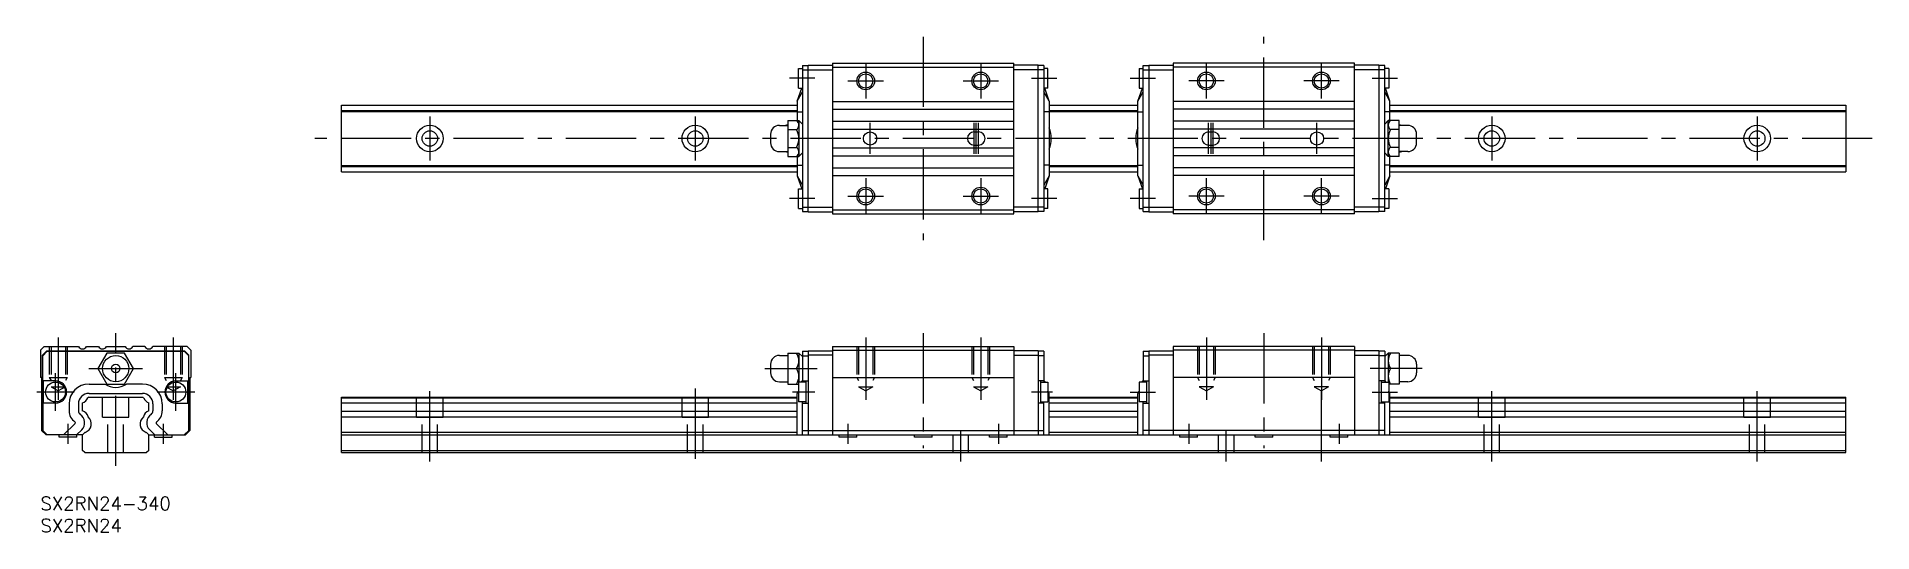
# Model space of a CAD drawing. Extents: x -1 to 414, y -8 to 104.
import ezdxf

# ---------------------------------------------------------------- set-up
doc = ezdxf.new("R2010")
doc.units = 0
doc.header["$LTSCALE"] = 0.5
doc.linetypes.add('CENTER', pattern=[50.8, 31.75, -6.35, 6.35, -6.35])
doc.linetypes.add('DASHED', pattern=[19.05, 12.7, -6.35])
for name, color, linetype in [('MSM_CENTER', 1, 'CENTER'), ('MSM_CONTINUOUS', 7, 'CONTINUOUS'), ('MSM_DASHED', 4, 'DASHED'), ('MSM_NARROW', 5, 'CONTINUOUS'), ('MSM_PART_NUMBER', 7, 'CONTINUOUS')]:
    doc.layers.add(name, color=color, linetype=linetype)
doc.styles.get("Standard").update_dxf_attribs({"font": 'txt.shx', "height": 3, "bigfont": 'bigfont.shx'})

# ---------------------------------------------------------------- blocks, each defined once
blk = doc.blocks.new('*U9')
at = {"layer": 'MSM_PART_NUMBER'}
blk.add_text('SX2RN24-340', height=3, dxfattribs=at).set_placement((0, -3))
blk = doc.blocks.new('*U10')
at = {"layer": 'MSM_PART_NUMBER'}
blk.add_text('SX2RN24', height=3, dxfattribs=at).set_placement((0, -8))

msp = doc.modelspace()

# ---------------------------------------------------------------- linework, layer by layer
at = {"layer": 'MSM_CENTER'}
for p, q in [((199.5, 104), (199.5, 58)), ((276.5, 58), (276.5, 104)), ((186.5, 98), (186.5, 90)), ((212.5, 98), (212.5, 90)), ((263.5, 90), (263.5, 98)), ((289.5, 90), (289.5, 98)), ((175, 94.6), (169.3, 94.6)), ((182.5, 94), (190.5, 94)), ((208.5, 94), (216.5, 94)), ((224, 94.6), (229.7, 94.6)), ((246.3, 94.6), (252, 94.6)), ((267.5, 94), (259.5, 94)), ((293.5, 94), (285.5, 94)), ((301, 94.6), (306.7, 94.6)), ((88, 86), (88, 76)), ((148, 86), (148, 76)), ((187.5, 77.5), (187.5, 84.5)), ((211, 77.5), (211, 84.5)), ((211.5, 77.5), (211.5, 84.5)), ((212, 77.5), (212, 84.5)), ((264, 77.5), (264, 84.5)), ((264.5, 84.5), (264.5, 77.5)), ((265, 77.5), (265, 84.5)), ((288.5, 77.5), (288.5, 84.5)), ((328, 86), (328, 76)), ((388, 86), (388, 76)), ((414, 81), (62, 81)), ((186.5, 72), (186.5, 64)), ((212.5, 72), (212.5, 64)), ((263.5, 64), (263.5, 72)), ((289.5, 64), (289.5, 72)), ((175, 67.4), (169.3, 67.4)), ((182.5, 68), (190.5, 68)), ((208.5, 68), (216.5, 68)), ((229.7, 67.4), (224, 67.4)), ((252, 67.4), (246.3, 67.4)), ((267.5, 68), (259.5, 68)), ((293.5, 68), (285.5, 68)), ((301, 67.4), (306.7, 67.4)), ((4, 36), (4, 21.96)), ((17, 7), (17, 37)), ((30, 36), (30, 21.96)), ((186.5, 36), (186.5, 21.96)), ((199.5, 37), (199.5, 11)), ((212.5, 36), (212.5, 21.96)), ((263.5, 36), (263.5, 21.96)), ((276.5, 37), (276.5, 11)), ((289.5, 36), (289.5, 21.96)), ((3.4, 19.45), (3.4, 27.95)), ((10.96, 29), (23.04, 29)), ((30.6, 19.45), (30.6, 27.95)), ((163.72, 29), (175.5, 29)), ((312.28, 29), (300.5, 29)), ((7.65, 23.7), (-0.85, 23.7)), ((34.85, 23.7), (26.35, 23.7)), ((88, 8), (88, 24.5)), ((148, 24.5), (148, 8)), ((175, 23.7), (169.97, 23.7)), ((228.75, 23.7), (224, 23.7)), ((246.3, 23.7), (252, 23.7)), ((289.5, 8), (289.5, 24.5)), ((301, 23.7), (306.7, 23.7)), ((328, 8), (328, 24.5)), ((388, 8), (388, 24.5)), ((6.2, 16.5), (6.2, 12)), ((27.8, 12), (27.8, 16.5)), ((182.5, 16.5), (182.5, 12)), ((208, 8), (208, 15)), ((216.5, 16.5), (216.5, 12)), ((259.5, 16.5), (259.5, 12)), ((268, 8), (268, 15)), ((293.5, 16.5), (293.5, 12))]:
    msp.add_line(p, q, dxfattribs=at)
at = {"layer": 'MSM_CONTINUOUS'}
for p, q in [((171.3, 96.85), (172.2, 96.85)), ((171.3, 92.35), (171.3, 96.85)), ((172.2, 97.5), (172.2, 64.5)), ((172.2, 97.5), (173.5, 97.5)), ((172.2, 96.5), (173.5, 96.5)), ((173.5, 64.45), (173.5, 97.55)), ((173.5, 97.55), (179, 97.55)), ((173.5, 96.55), (179, 96.55)), ((179, 98), (179, 64)), ((179, 98), (220, 98)), ((179, 97.15), (220, 97.15)), ((220, 64), (220, 98)), ((225.5, 97.55), (220, 97.55)), ((225.5, 96.55), (220, 96.55)), ((225.5, 64.45), (225.5, 97.55)), ((226.8, 97.5), (225.5, 97.5)), ((226.8, 96.5), (225.5, 96.5)), ((226.8, 97.5), (226.8, 64.5)), ((227.7, 96.85), (226.8, 96.85)), ((227.7, 92.35), (227.7, 96.85)), ((248.3, 96.85), (248.3, 92.35)), ((248.3, 96.85), (249.2, 96.85)), ((249.2, 97.5), (250.5, 97.5)), ((249.2, 64.5), (249.2, 97.5)), ((249.2, 96.5), (250.5, 96.5)), ((250.5, 97.55), (250.5, 64.45)), ((250.5, 97.55), (256, 97.55)), ((250.5, 96.55), (256, 96.55)), ((256, 98), (256, 64)), ((297, 98), (256, 98)), ((297, 97.15), (256, 97.15)), ((297, 64), (297, 98)), ((302.5, 97.55), (297, 97.55)), ((302.5, 96.55), (297, 96.55)), ((302.5, 97.55), (302.5, 64.45)), ((303.8, 97.5), (302.5, 97.5)), ((303.8, 96.5), (302.5, 96.5)), ((303.8, 64.5), (303.8, 97.5)), ((304.7, 96.85), (303.8, 96.85)), ((304.7, 96.85), (304.7, 92.35)), ((171, 89.43), (172.04, 92.35)), ((171, 89.43), (172.2, 91.53)), ((171.3, 92.35), (172.2, 92.35)), ((227.7, 92.35), (226.8, 92.35)), ((228, 89.43), (226.8, 91.53)), ((228, 89.43), (226.96, 92.35)), ((248, 89.43), (249.04, 92.35)), ((248, 89.43), (249.2, 91.53)), ((248.3, 92.35), (249.2, 92.35)), ((304.7, 92.35), (303.8, 92.35)), ((305, 89.43), (303.8, 91.53)), ((305, 89.43), (303.96, 92.35)), ((68, 73.5), (68, 88.5)), ((68, 88.5), (171, 88.5)), ((68, 87.32), (171, 87.32)), ((171, 89.43), (171, 85.04)), ((179, 89.39), (220, 89.39)), ((179, 87.61), (220, 87.61)), ((228, 89.43), (228, 72.57)), ((228, 88.5), (248, 88.5)), ((228, 87.32), (248, 87.32)), ((248, 72.57), (248, 89.43)), ((297, 89.39), (256, 89.39)), ((297, 87.61), (256, 87.61)), ((305, 85.04), (305, 89.43)), ((305, 88.5), (408, 88.5)), ((305, 87.32), (408, 87.32)), ((408, 88.5), (408, 73.5)), ((68, 87.1), (171, 87.1)), ((167, 83.97), (168.93, 83.97)), ((168.93, 85.04), (168.93, 76.96)), ((168.93, 85.04), (171.4, 85.04)), ((168.93, 83.02), (170.86, 83.02)), ((171, 87.03), (172.2, 87.03)), ((171.4, 85.04), (172.2, 84.24)), ((171.4, 85.04), (171.4, 76.96)), ((179, 84.89), (220, 84.89)), ((179, 83.11), (220, 83.11)), ((228, 87.03), (226.8, 87.03)), ((228, 87.1), (248, 87.1)), ((248, 87.03), (249.2, 87.03)), ((297, 84.89), (256, 84.89)), ((297, 83.11), (256, 83.11)), ((305, 87.03), (303.8, 87.03)), ((304.6, 85.04), (303.8, 84.24)), ((307.07, 85.04), (304.6, 85.04)), ((304.6, 76.96), (304.6, 85.04)), ((305, 87.1), (408, 87.1)), ((307.07, 83.02), (305.14, 83.02)), ((307.07, 76.96), (307.07, 85.04)), ((309, 83.97), (307.07, 83.97)), ((165, 81.97), (165, 80.03)), ((168.93, 78.98), (170.86, 78.98)), ((179, 78.89), (220, 78.89)), ((211, 82.5), (212, 82.5)), ((211, 79.5), (212, 79.5)), ((297, 78.89), (256, 78.89)), ((264, 82.5), (265, 82.5)), ((264, 79.5), (265, 79.5)), ((307.07, 78.98), (305.14, 78.98)), ((311, 80.03), (311, 81.97)), ((68, 74.9), (171, 74.9)), ((68, 74.68), (171, 74.68)), ((167, 78.03), (168.93, 78.03)), ((168.93, 76.96), (171.4, 76.96)), ((171, 76.96), (171, 72.57)), ((171, 74.97), (172.2, 74.97)), ((171.4, 76.96), (172.2, 77.76)), ((179, 77.11), (220, 77.11)), ((228, 74.97), (226.8, 74.97)), ((228, 74.9), (248, 74.9)), ((228, 74.68), (248, 74.68)), ((248, 74.97), (249.2, 74.97)), ((297, 77.11), (256, 77.11)), ((304.6, 76.96), (303.8, 77.76)), ((305, 74.97), (303.8, 74.97)), ((307.07, 76.96), (304.6, 76.96)), ((305, 72.57), (305, 76.96)), ((305, 74.9), (408, 74.9)), ((305, 74.68), (408, 74.68)), ((309, 78.03), (307.07, 78.03)), ((68, 73.5), (171, 73.5)), ((171, 72.57), (172.04, 69.65)), ((171, 72.57), (172.2, 70.47)), ((179, 74.39), (220, 74.39)), ((179, 72.61), (220, 72.61)), ((228, 72.57), (226.8, 70.47)), ((228, 72.57), (226.96, 69.65)), ((228, 73.5), (248, 73.5)), ((248, 72.57), (249.2, 70.47)), ((248, 72.57), (249.04, 69.65)), ((297, 74.39), (256, 74.39)), ((297, 72.61), (256, 72.61)), ((305, 72.57), (303.8, 70.47)), ((305, 72.57), (303.96, 69.65)), ((305, 73.5), (408, 73.5)), ((171.3, 69.65), (172.2, 69.65)), ((171.3, 65.15), (171.3, 69.65)), ((227.7, 69.65), (226.8, 69.65)), ((227.7, 65.15), (227.7, 69.65)), ((248.3, 69.65), (248.3, 65.15)), ((248.3, 69.65), (249.2, 69.65)), ((304.7, 69.65), (303.8, 69.65)), ((304.7, 69.65), (304.7, 65.15)), ((171.3, 65.15), (172.2, 65.15)), ((172.2, 65.5), (173.5, 65.5)), ((172.2, 64.5), (173.5, 64.5)), ((173.5, 65.45), (179, 65.45)), ((173.5, 64.45), (179, 64.45)), ((179, 64.85), (220, 64.85)), ((179, 64), (220, 64)), ((225.5, 65.45), (220, 65.45)), ((225.5, 64.45), (220, 64.45)), ((226.8, 65.5), (225.5, 65.5)), ((226.8, 64.5), (225.5, 64.5)), ((227.7, 65.15), (226.8, 65.15)), ((248.3, 65.15), (249.2, 65.15)), ((249.2, 65.5), (250.5, 65.5)), ((249.2, 64.5), (250.5, 64.5)), ((250.5, 65.45), (256, 65.45)), ((250.5, 64.45), (256, 64.45)), ((297, 64.85), (256, 64.85)), ((297, 64), (256, 64)), ((302.5, 65.45), (297, 65.45)), ((302.5, 64.45), (297, 64.45)), ((303.8, 65.5), (302.5, 65.5)), ((303.8, 64.5), (302.5, 64.5)), ((304.7, 65.15), (303.8, 65.15)), ((0, 33.15), (0.85, 34)), ((0.85, 34), (8.61, 34)), ((10.39, 34), (13.11, 34)), ((14.89, 34), (19.11, 34)), ((23.61, 34), (20.89, 34)), ((33.15, 34), (25.39, 34)), ((34, 33.15), (33.15, 34)), ((179, 34), (220, 34)), ((179, 34), (179, 14)), ((220, 34), (220, 14)), ((297, 34), (256, 34)), ((256, 34), (256, 14)), ((297, 34), (297, 14)), ((0, 33.15), (0, 27)), ((0.45, 32), (1.45, 33)), ((0.45, 15), (0.45, 32)), ((0.5, 31.9), (1.5, 32.9)), ((0.5, 26.2), (0.5, 31.9)), ((1.45, 33), (32.55, 33)), ((1.5, 32.9), (32.5, 32.9)), ((14.98, 32.5), (12.96, 29)), ((19.02, 32.5), (14.98, 32.5)), ((21.04, 29), (19.02, 32.5)), ((33.5, 31.9), (32.5, 32.9)), ((33.55, 32), (32.55, 33)), ((33.5, 26.2), (33.5, 31.9)), ((33.55, 15), (33.55, 32)), ((34, 33.15), (34, 27)), ((165, 29.97), (165, 28.03)), ((167, 31.97), (168.93, 31.97)), ((168.93, 32.5), (168.93, 25.5)), ((168.93, 32.5), (171.4, 32.5)), ((171.4, 32.5), (172.2, 31.7)), ((171.4, 32.5), (171.4, 25.95)), ((172.2, 32.9), (173.5, 32.9)), ((172.2, 32.9), (172.2, 25.95)), ((172.2, 31.9), (173.5, 31.9)), ((173.5, 33), (179, 33)), ((173.5, 33), (173.5, 14)), ((179, 32), (173.5, 32)), ((179, 33.15), (220, 33.15)), ((225.5, 33), (220, 33)), ((220, 32), (225.5, 32)), ((225.5, 33), (225.5, 14)), ((226.8, 32.9), (225.5, 32.9)), ((226.8, 31.9), (225.5, 31.9)), ((226.8, 32.9), (226.8, 25.95)), ((249.2, 32.9), (250.5, 32.9)), ((249.2, 32.9), (249.2, 25.95)), ((249.2, 31.9), (250.5, 31.9)), ((250.5, 33), (250.5, 14)), ((250.5, 33), (256, 33)), ((256, 32), (250.5, 32)), ((297, 33.15), (256, 33.15)), ((302.5, 33), (297, 33)), ((297, 32), (302.5, 32)), ((302.5, 33), (302.5, 14)), ((303.8, 32.9), (302.5, 32.9)), ((303.8, 31.9), (302.5, 31.9)), ((303.8, 32.9), (303.8, 25.95)), ((304.6, 32.5), (303.8, 31.7)), ((304.6, 32.5), (304.6, 25.95)), ((307.07, 32.5), (304.6, 32.5)), ((307.07, 32.5), (307.07, 25.5)), ((309, 31.97), (307.07, 31.97)), ((311, 29.97), (311, 28.03)), ((0.25, 27), (0, 27)), ((0.25, 27), (0.25, 15)), ((3.4, 26.2), (0.5, 26.2)), ((0.7, 21.2), (0.7, 26.2)), ((10.97, 25.5), (14.59, 25.5)), ((12.96, 29), (14.98, 25.5)), ((14.98, 25.5), (19.02, 25.5)), ((19.02, 25.5), (21.04, 29)), ((23.03, 25.5), (19.41, 25.5)), ((30.6, 26.2), (33.5, 26.2)), ((33.3, 21.2), (33.3, 26.2)), ((33.75, 27), (33.75, 15)), ((33.75, 27), (34, 27)), ((167, 26.03), (168.93, 26.03)), ((168.93, 29), (170.86, 29)), ((168.93, 25.5), (171.3, 25.5)), ((173, 25.95), (171.3, 25.95)), ((171.3, 25.95), (171.3, 21.45)), ((171.85, 25.95), (172.2, 26.3)), ((172.2, 26.2), (173.5, 26.2)), ((173, 26.2), (173, 21.2)), ((179, 27), (220, 27)), ((226.8, 26.2), (225.5, 26.2)), ((226, 26.2), (226, 21.2)), ((226, 25.95), (227.7, 25.95)), ((227.15, 25.95), (226.8, 26.3)), ((227.7, 25.95), (227.7, 21.45)), ((248.3, 25.95), (248.3, 21.45)), ((250, 25.95), (248.3, 25.95)), ((248.85, 25.95), (249.2, 26.3)), ((249.2, 26.2), (250.5, 26.2)), ((250, 26.2), (250, 21.2)), ((297, 27), (256, 27)), ((303.8, 26.2), (302.5, 26.2)), ((303, 26.2), (303, 21.2)), ((303, 25.95), (304.7, 25.95)), ((304.15, 25.95), (303.8, 26.3)), ((304.7, 25.95), (304.7, 21.45)), ((307.07, 25.5), (304.7, 25.5)), ((307.07, 29), (305.14, 29)), ((309, 26.03), (307.07, 26.03)), ((3.4, 21.2), (0.5, 21.2)), ((0.5, 21.2), (0.5, 15)), ((6.47, 21), (6.47, 19.47)), ((8.57, 21), (8.57, 19.47)), ((9.5, 19.41), (9.5, 21.29)), ((10.9, 22.5), (10.68, 22.37)), ((10.9, 22.5), (23.1, 22.5)), ((10.97, 23.4), (23.03, 23.4)), ((23.1, 22.5), (23.32, 22.37)), ((24.5, 19.41), (24.5, 21.29)), ((25.43, 21), (25.43, 19.47)), ((27.53, 21), (27.53, 19.47)), ((30.6, 21.2), (33.5, 21.2)), ((33.5, 21.2), (33.5, 15)), ((68, 10), (68, 22.5)), ((68, 22.5), (171, 22.5)), ((68, 22.37), (171, 22.37)), ((68, 21.29), (171, 21.29)), ((171, 23.4), (171.3, 23.93)), ((171, 14), (171, 23.4)), ((173, 21.45), (171.3, 21.45)), ((172.2, 14), (172.2, 21.45)), ((172.2, 21.2), (173.5, 21.2)), ((226.8, 21.2), (225.5, 21.2)), ((226, 21.45), (227.7, 21.45)), ((226.8, 14), (226.8, 21.45)), ((228, 23.4), (227.7, 23.93)), ((228, 14), (228, 23.4)), ((228, 22.5), (248, 22.5)), ((228, 22.37), (248, 22.37)), ((228, 21.29), (248, 21.29)), ((248, 23.4), (248.3, 23.93)), ((248, 14), (248, 23.4)), ((250, 21.45), (248.3, 21.45)), ((249.2, 14), (249.2, 21.45)), ((249.2, 21.2), (250.5, 21.2)), ((303.8, 21.2), (302.5, 21.2)), ((303, 21.45), (304.7, 21.45)), ((303.8, 14), (303.8, 21.45)), ((305, 23.4), (304.7, 23.93)), ((305, 14), (305, 23.4)), ((305, 22.5), (408, 22.5)), ((305, 22.37), (408, 22.37)), ((305, 21.29), (408, 21.29)), ((408, 10), (408, 22.5)), ((5.22, 14), (7.83, 16.62)), ((28.78, 14), (26.17, 16.62)), ((68, 19.41), (171, 19.41)), ((68, 18.07), (171, 18.07)), ((228, 19.41), (248, 19.41)), ((228, 18.07), (248, 18.07)), ((305, 19.41), (408, 19.41)), ((305, 18.07), (408, 18.07)), ((1.25, 14), (0.25, 15)), ((1.45, 14), (0.45, 15)), ((1.5, 14), (0.5, 15)), ((9.5, 14), (1.25, 14)), ((4.2, 13.5), (4.2, 14)), ((8.2, 13.5), (4.2, 13.5)), ((8.18, 14), (9.32, 15.13)), ((8.2, 13.5), (8.2, 14)), ((9.5, 14), (10.09, 14.59)), ((9.5, 10.5), (9.5, 14)), ((24.5, 14), (23.91, 14.59)), ((24.5, 14), (32.75, 14)), ((24.5, 10.5), (24.5, 14)), ((25.82, 14), (24.68, 15.13)), ((25.8, 13.5), (25.8, 14)), ((25.8, 13.5), (29.8, 13.5)), ((29.8, 13.5), (29.8, 14)), ((32.5, 14), (33.5, 15)), ((32.55, 14), (33.55, 15)), ((32.75, 14), (33.75, 15)), ((68, 14.59), (171, 14.59)), ((68, 14), (408, 14)), ((172.2, 15), (226.8, 15)), ((180.5, 13.5), (180.5, 14)), ((184.5, 13.5), (180.5, 13.5)), ((184.5, 13.5), (184.5, 14)), ((197.5, 13.5), (197.5, 14)), ((201.5, 13.5), (197.5, 13.5)), ((201.5, 13.5), (201.5, 14)), ((214.5, 13.5), (214.5, 14)), ((218.5, 13.5), (214.5, 13.5)), ((218.5, 13.5), (218.5, 14)), ((228, 14.59), (248, 14.59)), ((303.8, 15), (249.2, 15)), ((257.5, 13.5), (257.5, 14)), ((261.5, 13.5), (257.5, 13.5)), ((261.5, 13.5), (261.5, 14)), ((274.5, 13.5), (274.5, 14)), ((278.5, 13.5), (274.5, 13.5)), ((278.5, 13.5), (278.5, 14)), ((291.5, 13.5), (291.5, 14)), ((295.5, 13.5), (291.5, 13.5)), ((295.5, 13.5), (295.5, 14)), ((305, 14.59), (408, 14.59)), ((10, 10), (9.5, 10.5)), ((10, 10), (24, 10)), ((24.5, 10.5), (24, 10)), ((68, 10.5), (408, 10.5)), ((68, 10), (408, 10))]:
    msp.add_line(p, q, dxfattribs=at)
for centre, radius in [((186.5, 94), 1.62), ((212.5, 94), 1.62), ((263.5, 94), 1.62), ((289.5, 94), 1.62), ((88, 81), 3), ((148, 81), 3), ((328, 81), 3), ((388, 81), 3), ((88, 81), 1.75), ((148, 81), 1.75), ((187.5, 81), 1.5), ((288.5, 81), 1.5), ((328, 81), 1.75), ((388, 81), 1.75), ((186.5, 68), 1.62), ((212.5, 68), 1.62), ((263.5, 68), 1.62), ((289.5, 68), 1.62), ((17, 29), 2.97), ((17, 29), 0.97), ((3.4, 23.7), 2.25), ((30.6, 23.7), 2.25)]:
    msp.add_circle(centre, radius, dxfattribs=at)
for centre, radius, start, end in [((167, 81.97), 2, 90, 180), ((168.78, 81), 3, 87.134, 98.1096), ((170.19, 84.03), 1.21, 303.6494, 56.3506), ((167.36, 81), 4.04, 330.0138, 29.9862), ((221.77, 81), 6.68, 338.8547, 21.1453), ((254.23, 81), 6.68, 158.8547, 201.1453), ((305.81, 84.03), 1.21, 123.6494, 236.3506), ((308.64, 81), 4.04, 150.0138, 209.9862), ((307.22, 81), 3, 81.8904, 92.866), ((309, 81.97), 2, 360, 90), ((167, 80.03), 2, 180, 270), ((170.19, 77.97), 1.21, 303.6494, 56.3506), ((211, 81), 1.5, 90, 270), ((212, 81), 1.5, 270, 90), ((264, 81), 1.5, 90, 270), ((265, 81), 1.5, 270, 90), ((305.81, 77.97), 1.21, 123.6494, 236.3506), ((309, 80.03), 2, 270, 360), ((168.78, 81), 3, 261.8904, 272.866), ((307.22, 81), 3, 267.134, 278.1096), ((9.5, 34.45), 1, 206.7437, 333.2563), ((14, 34.45), 1, 206.7437, 333.2563), ((20, 34.45), 1, 206.7437, 333.2563), ((24.5, 34.45), 1, 206.7437, 333.2563), ((167, 29.97), 2, 90, 180), ((168.3, 30.75), 3.1, 325.6313, 34.3687), ((307.7, 30.75), 3.1, 145.6313, 214.3687), ((309, 29.97), 2, 0, 90), ((3.4, 23.7), 2.5, 270, 90), ((10.97, 21), 4.5, 90, 180), ((17, 29), 4.25, 235.4397, 304.5603), ((23.03, 21), 4.5, 0, 90), ((30.6, 23.7), 2.5, 90, 270), ((167, 28.03), 2, 180, 270), ((168.3, 27.25), 3.1, 325.6313, 34.3687), ((307.7, 27.25), 3.1, 145.6313, 214.3687), ((309, 28.03), 2, 270, 0), ((10.97, 21), 2.4, 90, 180), ((9.07, 22.93), 1.7, 284.6516, 340.7742), ((23.03, 21), 2.4, 0, 90), ((24.93, 22.93), 1.7, 199.2258, 255.3484), ((9.57, 19.47), 3.1, 180, 235.2732), ((7.69, 16.76), 0.2, 315, 55.2732), ((9.57, 19.47), 1, 180, 235.2732), ((7.69, 16.76), 2.3, 315, 55.2732), ((9.07, 17.77), 1.7, 10.0277, 75.3484), ((9.5, 16.5), 2, 287.1144, 51.5366), ((24.5, 16.5), 2, 128.4634, 252.8856), ((24.93, 17.77), 1.7, 104.6516, 169.9723), ((26.31, 16.76), 2.3, 124.7268, 225), ((24.43, 19.47), 1, 304.7268, 0), ((26.31, 16.76), 0.2, 124.7268, 225), ((24.43, 19.47), 3.1, 304.7268, 0)]:
    msp.add_arc(centre, radius, start, end, dxfattribs=at)
at = {"layer": 'MSM_DASHED'}
for p, q in [((2, 34), (2, 27)), ((2.38, 34), (2.38, 24.9)), ((5.62, 34), (5.62, 24.9)), ((6, 34), (6, 27)), ((28, 34), (28, 27)), ((28.38, 34), (28.38, 24.9)), ((31.62, 34), (31.62, 24.9)), ((32, 34), (32, 27)), ((184.5, 34), (184.5, 27)), ((184.88, 34), (184.88, 24.9)), ((188.12, 34), (188.12, 24.9)), ((188.5, 34), (188.5, 27)), ((210.5, 34), (210.5, 27)), ((210.88, 34), (210.88, 24.9)), ((214.12, 34), (214.12, 24.9)), ((214.5, 34), (214.5, 27)), ((261.5, 34), (261.5, 27)), ((261.88, 34), (261.88, 24.9)), ((265.12, 34), (265.12, 24.9)), ((265.5, 34), (265.5, 27)), ((287.5, 34), (287.5, 27)), ((287.88, 34), (287.88, 24.9)), ((291.12, 34), (291.12, 24.9)), ((291.5, 34), (291.5, 27)), ((2, 27), (2.38, 26.34)), ((2, 27), (6, 27)), ((2.38, 24.9), (4, 23.96)), ((2.38, 24.9), (5.62, 24.9)), ((5.62, 24.9), (4, 23.96)), ((6, 27), (5.62, 26.34)), ((28, 27), (28.38, 26.34)), ((28, 27), (32, 27)), ((28.38, 24.9), (30, 23.96)), ((28.38, 24.9), (31.62, 24.9)), ((31.62, 24.9), (30, 23.96)), ((32, 27), (31.62, 26.34)), ((184.5, 27), (184.88, 26.34)), ((184.88, 24.9), (188.12, 24.9)), ((184.88, 24.9), (186.5, 23.96)), ((188.12, 24.9), (186.5, 23.96)), ((188.5, 27), (188.12, 26.34)), ((210.5, 27), (210.88, 26.34)), ((210.88, 24.9), (214.12, 24.9)), ((210.88, 24.9), (212.5, 23.96)), ((214.12, 24.9), (212.5, 23.96)), ((214.5, 27), (214.12, 26.34)), ((261.5, 27), (261.88, 26.34)), ((261.88, 24.9), (263.5, 23.96)), ((265.12, 24.9), (261.88, 24.9)), ((265.12, 24.9), (263.5, 23.96)), ((265.5, 27), (265.12, 26.34)), ((287.5, 27), (287.88, 26.34)), ((291.12, 24.9), (287.88, 24.9)), ((287.88, 24.9), (289.5, 23.96)), ((291.12, 24.9), (289.5, 23.96)), ((291.5, 27), (291.12, 26.34)), ((14, 18), (14, 22.5)), ((20, 18), (20, 22.5)), ((85, 18), (85, 22.5)), ((91, 18), (91, 22.5)), ((145, 18), (145, 22.5)), ((151, 18), (151, 22.5)), ((325, 18), (325, 22.5)), ((331, 18), (331, 22.5)), ((385, 18), (385, 22.5)), ((391, 18), (391, 22.5)), ((14, 18), (20, 18)), ((15.25, 10), (15.25, 18)), ((18.75, 10), (18.75, 18)), ((85, 18), (91, 18)), ((86.25, 10), (86.25, 18)), ((89.75, 10), (89.75, 18)), ((145, 18), (151, 18)), ((146.25, 10), (146.25, 18)), ((149.75, 10), (149.75, 18)), ((325, 18), (331, 18)), ((326.25, 10), (326.25, 18)), ((329.75, 10), (329.75, 18)), ((385, 18), (391, 18)), ((386.25, 10), (386.25, 18)), ((389.75, 10), (389.75, 18)), ((206.25, 10), (206.25, 14)), ((209.75, 10), (209.75, 14)), ((266.25, 10), (266.25, 14)), ((269.75, 10), (269.75, 14))]:
    msp.add_line(p, q, dxfattribs=at)
at = {"layer": 'MSM_NARROW'}
for centre in [(186.5, 94), (212.5, 94), (263.5, 94), (289.5, 94), (186.5, 68), (212.5, 68), (263.5, 68), (289.5, 68)]:
    msp.add_circle(centre, 2, dxfattribs=at)

# ---------------------------------------------------------------- block references
at = {"layer": 'MSM_CONTINUOUS'}
for name in ['*U9', '*U10']:
    msp.add_blockref(name, (0, 0), dxfattribs=at)

doc.saveas('drawing.dxf')
